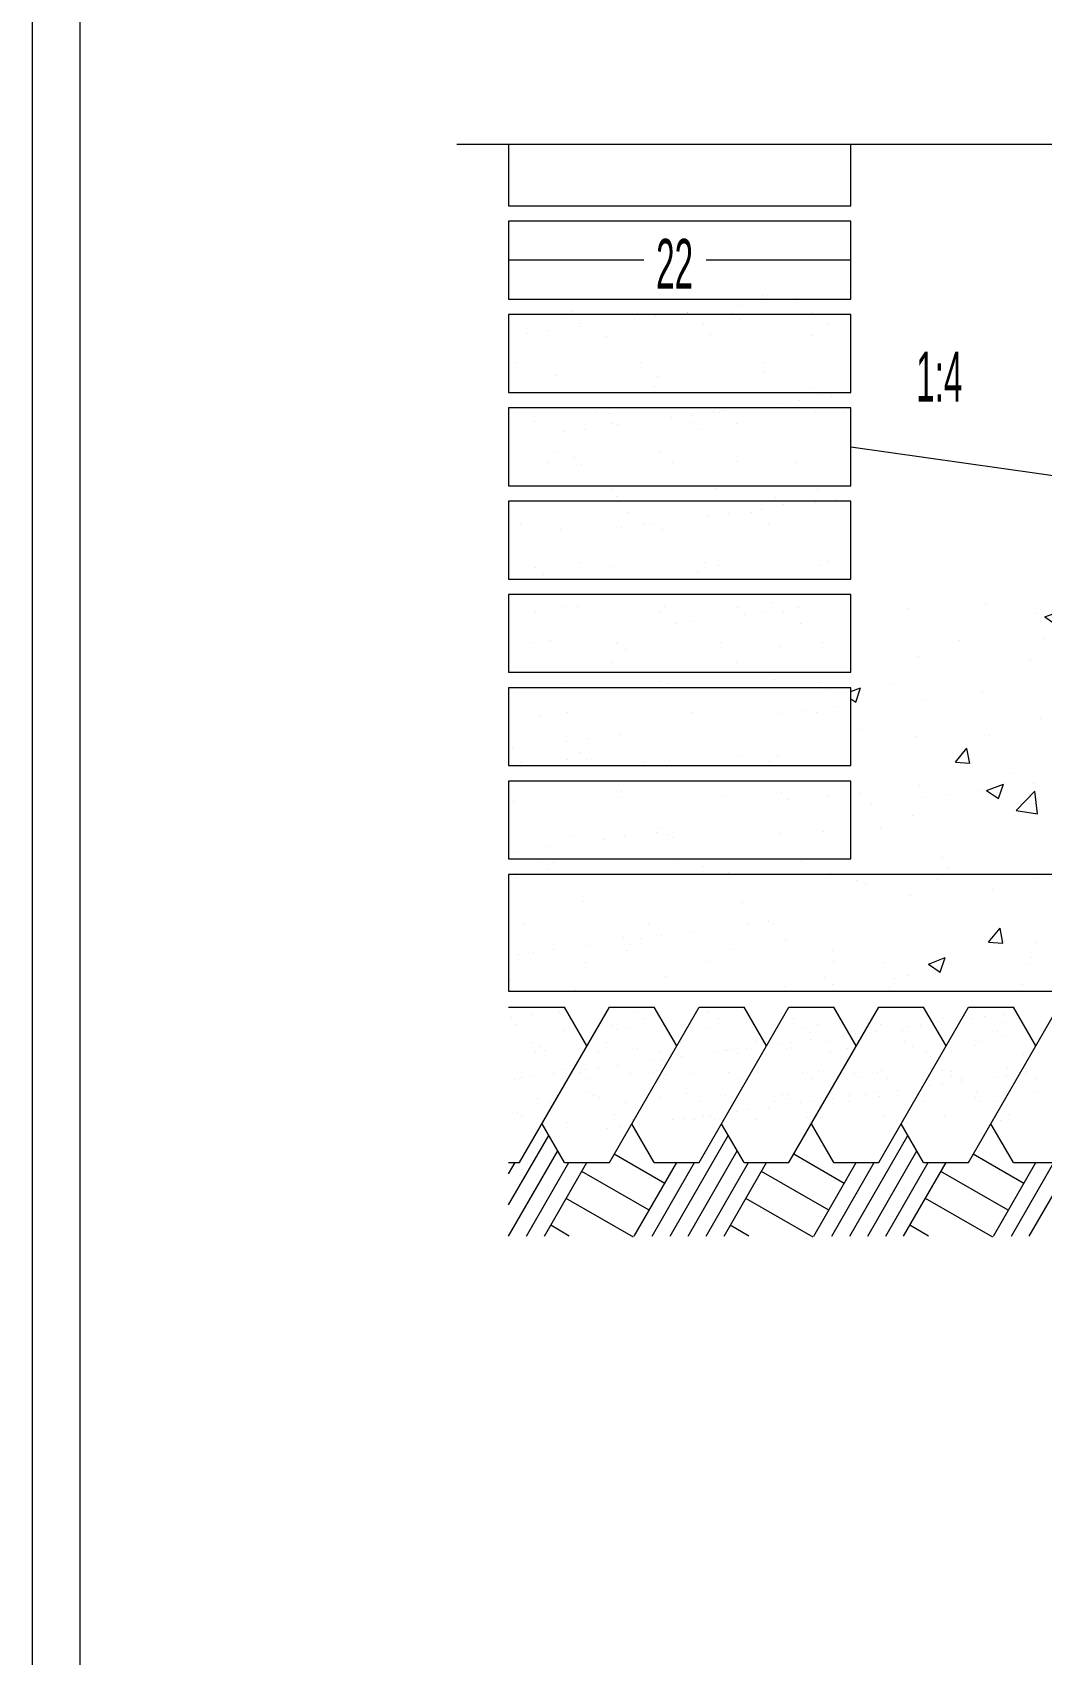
# Model space of a CAD drawing. Header units: millimetres. Extents: x 35860 to 71103, y -11298 to -8385.
# Drawn here: x 67960 to 68276, y -10282 to -9773 of the extents above; entities that cross this region are included whole.
import ezdxf

# ---------------------------------------------------------------- set-up
doc = ezdxf.new("R2010")
doc.units = ezdxf.units.MM
doc.header["$MEASUREMENT"] = 0
doc.layers.get('0').update_dxf_attribs({"lineweight": 15})
doc.layers.add('02', color=2, linetype='Continuous', lineweight=20)

# ---------------------------------------------------------------- blocks, each defined once
blk = doc.blocks.new('*X547')
at = {"color": 0}
for p, q in [((153.8249, 86.2748), (153.8249, 86.2748)), ((153.0807, 86.2554), (153.0807, 86.2554)), ((153.3365, 86.2542), (153.3365, 86.2542)), ((153.5557, 86.2393), (153.5557, 86.2393)), ((153.6066, 86.2639), (153.6066, 86.2639)), ((153.6077, 86.2462), (153.6077, 86.2462)), ((153.689, 86.2569), (153.689, 86.2569)), ((153.107, 86.2195), (153.107, 86.2195)), ((153.1309, 86.2231), (153.1309, 86.2231)), ((153.1492, 86.1926), (153.1492, 86.1926)), ((153.2865, 86.2039), (153.2865, 86.2039)), ((153.3386, 86.2107), (153.3386, 86.2107)), ((153.4184, 86.2201), (153.4184, 86.2201)), ((153.4199, 86.2214), (153.4199, 86.2214)), ((153.4606, 86.1932), (153.4606, 86.1932)), ((153.5311, 86.2197), (153.5311, 86.2197)), ((153.5495, 86.2028), (153.5495, 86.2028)), ((153.7298, 86.2206), (153.7298, 86.2206)), ((153.772, 86.1938), (153.772, 86.1938)), ((153.0173, 86.1685), (153.0173, 86.1685)), ((153.0694, 86.1753), (153.0694, 86.1753)), ((153.1507, 86.186), (153.1507, 86.186)), ((153.216, 86.1617), (153.216, 86.1617)), ((153.4777, 86.165), (153.4777, 86.165)), ((153.7335, 86.1638), (153.7335, 86.1638)), ((152.9896, 86.0954), (152.9896, 86.0954)), ((153.301, 86.0959), (153.301, 86.0959)), ((153.6124, 86.0965), (153.6124, 86.0965)), ((153.6129, 86.0713), (153.6129, 86.0713)), ((153.087, 86.0628), (153.087, 86.0628)), ((153.3359, 86.0353), (153.3359, 86.0353)), ((153.3428, 86.0615), (153.3428, 86.0615)), ((153.736, 86.0319), (153.736, 86.0319)), ((153.6479, 85.9926), (153.6479, 85.9926)), ((153.6999, 85.9994), (153.6999, 85.9994)), ((153.7545, 86.015), (153.7545, 86.015)), ((153.7812, 86.0101), (153.7812, 86.0101)), ((153.0353, 85.9475), (153.0353, 85.9475)), ((153.1878, 85.9691), (153.1878, 85.9691)), ((153.2223, 85.969), (153.2223, 85.969)), ((153.3787, 85.9571), (153.3787, 85.9571)), ((153.4308, 85.964), (153.4308, 85.964)), ((153.484, 85.9723), (153.484, 85.9723)), ((153.4992, 85.9697), (153.4992, 85.9697)), ((153.5121, 85.9747), (153.5121, 85.9747)), ((153.7398, 85.9711), (153.7398, 85.9711)), ((153.8106, 85.9702), (153.8106, 85.9702)), ((153.1095, 85.9217), (153.1095, 85.9217)), ((153.1616, 85.9285), (153.1616, 85.9285)), ((153.2299, 85.9422), (153.2299, 85.9422)), ((153.2429, 85.9392), (153.2429, 85.9392)), ((153.4354, 85.9441), (153.4354, 85.9441)), ((153.4539, 85.9272), (153.4539, 85.9272)), ((153.5413, 85.9428), (153.5413, 85.9428)), ((153.0933, 85.8701), (153.0933, 85.8701)), ((153.3491, 85.8689), (153.3491, 85.8689)), ((153.0703, 85.8449), (153.0703, 85.8449)), ((153.1348, 85.8563), (153.1348, 85.8563)), ((153.1532, 85.8394), (153.1532, 85.8394)), ((153.3817, 85.8455), (153.3817, 85.8455)), ((153.5409, 85.8475), (153.5409, 85.8475)), ((153.6931, 85.8461), (153.6931, 85.8461)), ((153.2286, 85.7763), (153.2286, 85.7763)), ((153.2402, 85.7597), (153.2402, 85.7597)), ((153.4903, 85.7797), (153.4903, 85.7797)), ((153.6404, 85.7563), (153.6404, 85.7563)), ((153.7401, 85.7458), (153.7401, 85.7458)), ((153.7461, 85.7784), (153.7461, 85.7784)), ((153.7921, 85.7526), (153.7921, 85.7526)), ((153.2685, 85.7187), (153.2685, 85.7187)), ((153.4709, 85.7103), (153.4709, 85.7103)), ((153.523, 85.7172), (153.523, 85.7172)), ((153.5799, 85.7192), (153.5799, 85.7192)), ((153.6043, 85.7279), (153.6043, 85.7279)), ((153.6588, 85.7394), (153.6588, 85.7394)), ((152.9993, 85.6912), (152.9993, 85.6912)), ((153.0996, 85.6774), (153.0996, 85.6774)), ((153.2538, 85.6818), (153.2538, 85.6818)), ((153.3107, 85.6918), (153.3107, 85.6918)), ((153.3351, 85.6925), (153.3351, 85.6925)), ((153.3554, 85.6762), (153.3554, 85.6762)), ((153.6221, 85.6924), (153.6221, 85.6924)), ((153.6255, 85.6859), (153.6255, 85.6859)), ((153.1511, 85.5945), (153.1511, 85.5945)), ((153.2349, 85.5836), (153.2349, 85.5836)), ((153.4625, 85.5951), (153.4625, 85.5951)), ((153.4966, 85.587), (153.4966, 85.587)), ((153.7524, 85.5858), (153.7524, 85.5858)), ((153.7739, 85.5957), (153.7739, 85.5957)), ((153.0392, 85.5807), (153.0392, 85.5807)), ((153.0576, 85.5639), (153.0576, 85.5639)), ((153.4452, 85.5719), (153.4452, 85.5719)), ((153.0379, 85.4677), (153.0379, 85.4677)), ((153.1059, 85.4847), (153.1059, 85.4847)), ((153.1446, 85.4841), (153.1446, 85.4841)), ((153.3493, 85.4683), (153.3493, 85.4683)), ((153.3617, 85.4835), (153.3617, 85.4835)), ((153.5447, 85.4807), (153.5447, 85.4807)), ((153.5631, 85.4636), (153.5631, 85.4636)), ((153.5632, 85.4638), (153.5632, 85.4638)), ((153.6152, 85.4704), (153.6152, 85.4704)), ((153.6318, 85.4932), (153.6318, 85.4932)), ((153.6607, 85.4688), (153.6607, 85.4688)), ((153.6965, 85.4811), (153.6965, 85.4811)), ((153.3914, 85.4414), (153.3914, 85.4414)), ((153.4273, 85.4457), (153.4273, 85.4457)), ((153.7029, 85.442), (153.7029, 85.442)), ((152.9711, 85.3812), (152.9711, 85.3812)), ((153.0248, 85.3927), (153.0248, 85.3927)), ((153.0768, 85.3995), (153.0768, 85.3995)), ((153.2412, 85.391), (153.2412, 85.391)), ((153.2441, 85.3929), (153.2441, 85.3929)), ((153.5029, 85.3943), (153.5029, 85.3943)), ((153.6502, 85.3841), (153.6502, 85.3841)), ((153.7587, 85.3931), (153.7587, 85.3931)), ((153.2318, 85.3441), (153.2318, 85.3441)), ((153.2626, 85.376), (153.2626, 85.376)), ((153.5433, 85.3447), (153.5433, 85.3447)), ((153.6381, 85.3005), (153.6381, 85.3005)), ((153.1122, 85.292), (153.1122, 85.292)), ((153.3496, 85.2963), (153.3496, 85.2963)), ((153.368, 85.2908), (153.368, 85.2908)), ((153.7497, 85.2929), (153.7497, 85.2929)), ((153.7681, 85.276), (153.7681, 85.276)), ((153.1186, 85.2173), (153.1186, 85.2173)), ((153.43, 85.2179), (153.43, 85.2179)), ((153.6553, 85.2168), (153.6553, 85.2168)), ((153.7074, 85.2236), (153.7074, 85.2236)), ((153.7415, 85.2184), (153.7415, 85.2184)), ((153.7887, 85.2343), (153.7887, 85.2343)), ((153.0489, 85.2086), (153.0489, 85.2086)), ((153.117, 85.1459), (153.117, 85.1459)), ((153.169, 85.1528), (153.169, 85.1528)), ((153.2503, 85.1635), (153.2503, 85.1635)), ((152.9811, 85.128), (152.9811, 85.128)), ((153.0012, 85.0931), (153.0012, 85.0931)), ((153.1185, 85.0994), (153.1185, 85.0994)), ((153.1485, 85.1173), (153.1485, 85.1173)), ((153.1669, 85.1005), (153.1669, 85.1005)), ((153.3126, 85.0937), (153.3126, 85.0937)), ((153.3743, 85.0981), (153.3743, 85.0981)), ((153.5545, 85.1085), (153.5545, 85.1085)), ((153.624, 85.0943), (153.624, 85.0943)), ((153.6444, 85.1079), (153.6444, 85.1079)), ((153.2539, 85.0207), (153.2539, 85.0207)), ((153.6541, 85.0173), (153.6541, 85.0173)), ((154.0687, 85.0123), (154.0687, 85.0123)), ((154.15, 85.023), (154.15, 85.023)), ((154.2859, 85.0409), (154.2859, 85.0409)), ((152.9837, 84.9959), (152.9837, 84.9959)), ((153.2537, 85.0056), (153.2537, 85.0056)), ((153.5155, 85.0089), (153.5155, 85.0089)), ((153.6725, 85.0004), (153.6725, 85.0004)), ((153.7713, 85.0077), (153.7713, 85.0077)), ((153.8809, 84.9876), (153.8809, 84.9876)), ((154.0167, 85.0054), (154.0167, 85.0054)), ((153.1248, 84.9067), (153.1248, 84.9067)), ((153.2092, 84.8991), (153.2092, 84.8991)), ((153.2612, 84.906), (153.2612, 84.906)), ((153.3425, 84.9167), (153.3425, 84.9167)), ((153.3534, 84.9295), (153.3534, 84.9295)), ((153.3719, 84.9126), (153.3719, 84.9126)), ((153.3806, 84.9054), (153.3806, 84.9054)), ((153.6507, 84.9152), (153.6507, 84.9152)), ((153.7595, 84.9207), (153.7595, 84.9207)), ((152.992, 84.8705), (152.992, 84.8705)), ((153.0733, 84.8813), (153.0733, 84.8813)), ((153.0528, 84.8418), (153.0528, 84.8418)), ((153.0713, 84.8249), (153.0713, 84.8249)), ((153.082, 84.8427), (153.082, 84.8427)), ((153.26, 84.8129), (153.26, 84.8129)), ((153.3934, 84.8433), (153.3934, 84.8433)), ((153.4589, 84.8329), (153.4589, 84.8329)), ((153.5218, 84.8162), (153.5218, 84.8162)), ((153.7048, 84.8439), (153.7048, 84.8439)), ((153.7776, 84.815), (153.7776, 84.815)), ((152.99, 84.8032), (152.99, 84.8032)), ((153.1583, 84.7452), (153.1583, 84.7452)), ((153.5584, 84.7417), (153.5584, 84.7417)), ((153.0109, 84.689), (153.0109, 84.689)), ((153.3223, 84.6896), (153.3223, 84.6896)), ((153.5705, 84.6878), (153.5705, 84.6878)), ((153.6226, 84.6946), (153.6226, 84.6946)), ((153.6337, 84.6902), (153.6337, 84.6902)), ((153.2578, 84.654), (153.2578, 84.654)), ((153.3014, 84.6524), (153.3014, 84.6524)), ((153.3534, 84.6592), (153.3534, 84.6592)), ((153.4347, 84.6699), (153.4347, 84.6699)), ((152.9963, 84.6105), (152.9963, 84.6105)), ((153.0322, 84.6169), (153.0322, 84.6169)), ((153.0842, 84.6238), (153.0842, 84.6238)), ((153.1655, 84.6345), (153.1655, 84.6345)), ((153.2663, 84.6202), (153.2663, 84.6202)), ((153.2762, 84.6371), (153.2762, 84.6371)), ((153.5281, 84.6236), (153.5281, 84.6236)), ((153.6638, 84.6451), (153.6638, 84.6451)), ((153.7839, 84.6223), (153.7839, 84.6223)), ((153.1627, 84.5923), (153.1627, 84.5923)), ((153.4741, 84.5929), (153.4741, 84.5929)), ((153.7855, 84.5935), (153.7855, 84.5935)), ((152.9756, 84.5493), (152.9756, 84.5493)), ((153.3632, 84.5573), (153.3632, 84.5573)), ((153.6633, 84.5298), (153.6633, 84.5298)), ((153.7634, 84.5539), (153.7634, 84.5539)), ((153.7818, 84.537), (153.7818, 84.537)), ((153.1374, 84.5213), (153.1374, 84.5213)), ((153.3932, 84.5201), (153.3932, 84.5201))]:
    blk.add_line(p, q, dxfattribs=at)
blk = doc.blocks.new('*X546')
at = {"color": 0}
for p, q in [((155.899, 85.5004), (155.899, 85.5004)), ((153.9747, 85.48), (153.9747, 85.48)), ((154.1666, 85.4882), (154.1666, 85.4882)), ((154.295, 85.4664), (154.295, 85.4664)), ((154.3154, 85.4576), (154.339, 85.4666)), ((154.3453, 85.4373), (154.3544, 85.4644)), ((154.3154, 85.4576), (154.3453, 85.4374)), ((155.7293, 85.3945), (155.7582, 85.429)), ((155.7652, 85.3913), (155.7583, 85.4289)), ((156.1491, 85.455), (156.1491, 85.455)), ((154.1012, 85.3994), (154.1012, 85.3994)), ((154.3109, 85.4035), (154.3109, 85.4035)), ((154.4215, 85.3858), (154.4215, 85.3858)), ((154.6282, 85.4085), (154.6282, 85.4085)), ((155.5762, 85.4123), (155.5762, 85.4123)), ((155.7293, 85.3945), (155.7652, 85.3914)), ((155.8375, 85.41), (155.8375, 85.41)), ((155.8965, 85.3988), (155.8965, 85.3988)), ((156.0847, 85.3583), (156.1315, 85.4071)), ((156.1382, 85.35), (156.1315, 85.4069)), ((153.9993, 85.3585), (153.9993, 85.3585)), ((154.2783, 85.3484), (154.2783, 85.3484)), ((155.3824, 85.3452), (155.3824, 85.3452)), ((155.5344, 85.3716), (155.5344, 85.3716)), ((156.04, 85.3615), (156.082, 85.3776)), ((156.04, 85.3615), (156.0698, 85.3413)), ((156.0699, 85.3412), (156.082, 85.3775)), ((156.0847, 85.3583), (156.1381, 85.3501)), ((156.1597, 85.3569), (156.1685, 85.3675)), ((156.1597, 85.3569), (156.1685, 85.3561)), ((154.3862, 85.3012), (154.3862, 85.3012)), ((155.7027, 85.3317), (155.7027, 85.3317)), ((156.023, 85.3182), (156.023, 85.3182)), ((156.1201, 85.3136), (156.1201, 85.3136)), ((153.8285, 85.2707), (153.8533, 85.2802)), ((153.8412, 85.2438), (153.8534, 85.28)), ((153.9284, 85.2884), (153.9284, 85.2884)), ((154.159, 85.2713), (154.159, 85.2713)), ((155.7411, 85.2637), (155.7411, 85.2637)), ((156.003, 85.2908), (156.003, 85.2908)), ((153.8285, 85.2524), (153.8411, 85.2439)), ((154.0088, 85.2515), (154.0088, 85.2515)), ((154.6117, 85.246), (154.6117, 85.246)), ((154.6736, 85.216), (154.7156, 85.2321)), ((154.6736, 85.216), (154.7034, 85.1959)), ((154.7035, 85.1957), (154.7156, 85.232)), ((155.5139, 85.2338), (155.5139, 85.2338)), ((155.6531, 85.2307), (155.6531, 85.2307)), ((156.1418, 85.2553), (156.1418, 85.2553)), ((153.8553, 85.175), (153.8553, 85.175)), ((154.3036, 85.2037), (154.3036, 85.2037)), ((155.3637, 85.214), (155.3637, 85.214)), ((155.5358, 85.1679), (155.5778, 85.1841)), ((155.5657, 85.1477), (155.5779, 85.1839)), ((155.8302, 85.2103), (155.8302, 85.2103)), ((153.992, 85.1587), (153.992, 85.1587)), ((154.1756, 85.1614), (154.1756, 85.1614)), ((154.4959, 85.1479), (154.4959, 85.1479)), ((154.7575, 85.1342), (154.7575, 85.1342)), ((155.3032, 85.1706), (155.3032, 85.1706)), ((155.5271, 85.1719), (155.5271, 85.1719)), ((155.5358, 85.1679), (155.5657, 85.1478)), ((156.1468, 85.159), (156.1468, 85.159)), ((154.0911, 85.0938), (154.12, 85.1283)), ((154.0911, 85.0938), (154.127, 85.0907)), ((154.1271, 85.0906), (154.1201, 85.1282)), ((154.6073, 85.1145), (154.6073, 85.1145)), ((155.2191, 85.1296), (155.2191, 85.1296)), ((155.4568, 85.1073), (155.4568, 85.1073)), ((155.7771, 85.0938), (155.7771, 85.0938)), ((155.7969, 85.0989), (155.7969, 85.0989)), ((156.1124, 85.0968), (156.1124, 85.0968)), ((154.2284, 85.0646), (154.2284, 85.0646)), ((154.5215, 85.0562), (154.5504, 85.0906)), ((154.5215, 85.0562), (154.5573, 85.053)), ((154.5574, 85.0529), (154.5505, 85.0905)), ((154.9518, 85.0185), (154.9808, 85.053)), ((154.9878, 85.0153), (154.9808, 85.0529)), ((155.9622, 85.077), (155.9622, 85.077)), ((156.0974, 85.0803), (156.0974, 85.0803)), ((156.1345, 85.0555), (156.1345, 85.0555)), ((153.8509, 85.0149), (153.8509, 85.0149)), ((154.0011, 85.0347), (154.0011, 85.0347)), ((154.1694, 85.0225), (154.2114, 85.0386)), ((154.1694, 85.0225), (154.1993, 85.0023)), ((154.1993, 85.0022), (154.2115, 85.0385)), ((154.2433, 84.9725), (154.29, 85.0212)), ((154.2967, 84.9641), (154.2901, 85.0211)), ((154.6034, 85.0505), (154.6034, 85.0505)), ((154.6044, 85.0462), (154.6044, 85.0462)), ((154.9518, 85.0185), (154.9877, 85.0154)), ((155.3822, 84.9809), (155.4111, 85.0153)), ((155.4181, 84.9776), (155.4112, 85.0152)), ((155.447, 85.0389), (155.447, 85.0389)), ((155.5833, 85.0271), (155.5833, 85.0271)), ((154.2433, 84.9725), (154.2966, 84.9642)), ((154.2535, 84.9904), (154.2535, 84.9904)), ((154.2963, 85.004), (154.2963, 85.004)), ((155.0317, 84.9744), (155.0737, 84.9905)), ((155.0317, 84.9744), (155.0615, 84.9543)), ((155.0616, 84.9542), (155.0738, 84.9904)), ((155.0971, 84.9788), (155.0971, 84.9788)), ((155.2059, 84.9774), (155.2059, 84.9774)), ((155.3561, 84.9972), (155.3561, 84.9972)), ((155.3822, 84.9809), (155.4181, 84.9777)), ((155.5198, 84.9721), (155.5198, 84.9721)), ((155.8125, 84.9432), (155.8415, 84.9777)), ((155.8229, 85.0106), (155.8229, 85.0106)), ((155.8485, 84.94), (155.8415, 84.9776)), ((153.9847, 84.959), (153.9847, 84.959)), ((155.8125, 84.9432), (155.8484, 84.9401)), ((155.894, 84.9264), (155.936, 84.9425)), ((155.9239, 84.9061), (155.9361, 84.9424)), ((153.9036, 84.9304), (153.9036, 84.9304)), ((154.5997, 84.8976), (154.5997, 84.8976)), ((154.7472, 84.9188), (154.7472, 84.9188)), ((154.8269, 84.9275), (154.8269, 84.9275)), ((154.8836, 84.8732), (154.9303, 84.9219)), ((154.937, 84.8648), (154.9304, 84.9218)), ((155.2118, 84.9299), (155.2118, 84.9299)), ((155.894, 84.9264), (155.9238, 84.9062)), ((154.0588, 84.8549), (154.0588, 84.8549)), ((154.3973, 84.8587), (154.3973, 84.8587)), ((154.4495, 84.8778), (154.4495, 84.8778)), ((154.8836, 84.8732), (154.937, 84.8649)), ((154.9001, 84.8849), (154.9001, 84.8849)), ((155.9546, 84.8601), (155.9546, 84.8601)), ((156.0261, 84.889), (156.0261, 84.889)), ((156.1272, 84.8558), (156.1272, 84.8558)), ((154.0705, 84.8279), (154.0705, 84.8279)), ((154.3791, 84.8413), (154.3791, 84.8413)), ((154.5971, 84.8465), (154.5971, 84.8465)), ((154.6994, 84.8278), (154.6994, 84.8278)), ((155.0197, 84.8143), (155.0197, 84.8143)), ((155.5239, 84.7739), (155.5707, 84.8226)), ((155.5774, 84.7655), (155.5707, 84.8225)), ((155.6761, 84.8289), (155.6761, 84.8289)), ((155.8044, 84.8403), (155.8044, 84.8403)), ((155.8156, 84.8108), (155.8156, 84.8108)), ((153.8433, 84.798), (153.8433, 84.798)), ((153.865, 84.7878), (153.865, 84.7878)), ((154.0473, 84.7986), (154.0473, 84.7986)), ((154.1853, 84.7743), (154.1853, 84.7743)), ((154.289, 84.8043), (154.289, 84.8043)), ((154.5276, 84.7809), (154.5696, 84.797)), ((154.5276, 84.7809), (154.5574, 84.7608)), ((154.5575, 84.7606), (154.5696, 84.7969)), ((155.3262, 84.7688), (155.3262, 84.7688)), ((155.34, 84.8007), (155.34, 84.8007)), ((155.4255, 84.7904), (155.4255, 84.7904)), ((155.5125, 84.7724), (155.5125, 84.7724)), ((155.5239, 84.7739), (155.5773, 84.7656)), ((155.6603, 84.7872), (155.6603, 84.7872)), ((155.9806, 84.7737), (155.9806, 84.7737)), ((153.9774, 84.7593), (153.9774, 84.7593)), ((154.5056, 84.7607), (154.5056, 84.7607)), ((154.8259, 84.7472), (154.8259, 84.7472)), ((155.048, 84.7408), (155.048, 84.7408)), ((155.1462, 84.7337), (155.1462, 84.7337)), ((155.1982, 84.7605), (155.1982, 84.7605)), ((155.2045, 84.7302), (155.2045, 84.7302)), ((155.3898, 84.7328), (155.4319, 84.749)), ((155.3898, 84.7328), (155.4197, 84.7127)), ((155.4198, 84.7126), (155.4319, 84.7488)), ((154.6691, 84.6909), (154.6691, 84.6909)), ((154.9763, 84.7088), (154.9763, 84.7088)), ((155.4665, 84.7201), (155.4665, 84.7201)), ((155.7868, 84.7066), (155.7868, 84.7066)), ((156.1071, 84.6931), (156.1071, 84.6931)), ((154.1744, 84.6425), (154.2033, 84.677)), ((154.2103, 84.6393), (154.2034, 84.6769)), ((154.4418, 84.661), (154.4418, 84.661)), ((154.5898, 84.6468), (154.5898, 84.6468)), ((154.6264, 84.6487), (154.6264, 84.6487)), ((154.8928, 84.6852), (154.8928, 84.6852)), ((156.024, 84.6534), (156.024, 84.6534)), ((156.1199, 84.6561), (156.1199, 84.6561)), ((156.1643, 84.6746), (156.1685, 84.679)), ((156.1643, 84.6746), (156.1685, 84.6739)), ((154.1744, 84.6425), (154.2102, 84.6394)), ((154.2916, 84.6412), (154.2916, 84.6412)), ((154.6047, 84.6049), (154.6337, 84.6393)), ((154.6407, 84.6016), (154.6337, 84.6392)), ((155.7967, 84.6235), (155.7967, 84.6235)), ((155.8083, 84.6111), (155.8083, 84.6111)), ((153.9127, 84.5913), (153.9127, 84.5913)), ((154.0234, 84.5874), (154.0654, 84.6035)), ((154.0234, 84.5874), (154.0533, 84.5672)), ((154.0533, 84.5671), (154.0655, 84.6034)), ((154.2765, 84.5887), (154.2765, 84.5887)), ((154.2817, 84.6045), (154.2817, 84.6045)), ((154.6047, 84.6049), (154.6406, 84.6017)), ((155.0351, 84.5672), (155.064, 84.6017)), ((155.0351, 84.5672), (155.0709, 84.5641)), ((155.071, 84.564), (155.0641, 84.6016)), ((155.5052, 84.5727), (155.5052, 84.5727)), ((155.6465, 84.6037), (155.6465, 84.6037)), ((153.9266, 84.5286), (153.9266, 84.5286)), ((153.9394, 84.5499), (153.9394, 84.5499)), ((153.9701, 84.5595), (153.9701, 84.5595)), ((154.2597, 84.5363), (154.2597, 84.5363)), ((154.8857, 84.5393), (154.9277, 84.5555)), ((154.8857, 84.5393), (154.9156, 84.5192)), ((154.9156, 84.5191), (154.9278, 84.5553)), ((155.0404, 84.5239), (155.0404, 84.5239)), ((155.1972, 84.5304), (155.1972, 84.5304)), ((155.2676, 84.5538), (155.2676, 84.5538)), ((155.4654, 84.5296), (155.4944, 84.564)), ((155.4654, 84.5296), (155.5013, 84.5264)), ((155.5014, 84.5263), (155.4944, 84.5639)), ((155.8958, 84.4919), (155.9247, 84.5264)), ((155.9317, 84.4886), (155.9248, 84.5263)), ((156.0013, 84.531), (156.0013, 84.531)), ((154.58, 84.5228), (154.58, 84.5228)), ((154.8855, 84.4854), (154.8855, 84.4854)), ((154.8902, 84.5041), (154.8902, 84.5041)), ((154.9003, 84.5093), (154.9003, 84.5093)), ((155.2206, 84.4957), (155.2206, 84.4957)), ((155.748, 84.4913), (155.79, 84.5074)), ((155.748, 84.4913), (155.7778, 84.4711)), ((155.7779, 84.471), (155.7901, 84.5073)), ((155.8958, 84.4919), (155.9317, 84.4888)), ((155.5409, 84.4822), (155.5409, 84.4822)), ((155.6514, 84.4709), (155.6514, 84.4709)), ((155.8612, 84.4687), (155.8612, 84.4687))]:
    blk.add_line(p, q, dxfattribs=at)
blk = doc.blocks.new('*X540')
at = {"color": 0}
for p, q in [((152.9781, 84.4544), (152.9781, 84.4544)), ((153.0268, 84.4609), (153.0268, 84.4609)), ((153.0987, 84.4655), (153.0987, 84.4655)), ((153.124, 84.4494), (153.124, 84.4494)), ((153.2855, 84.4658), (153.2855, 84.4658)), ((153.3109, 84.4497), (153.3109, 84.4497)), ((153.4724, 84.4662), (153.4724, 84.4662)), ((153.4977, 84.4501), (153.4977, 84.4501)), ((153.6845, 84.4504), (153.6845, 84.4504)), ((153.8714, 84.4507), (153.8714, 84.4507)), ((154.0582, 84.4511), (154.0582, 84.4511)), ((154.1327, 84.4511), (154.1327, 84.4511)), ((154.1639, 84.4552), (154.1639, 84.4552)), ((154.2127, 84.4616), (154.2127, 84.4616)), ((154.2451, 84.4514), (154.2451, 84.4514)), ((152.9904, 84.4355), (152.9904, 84.4355)), ((153.1106, 84.4217), (153.1106, 84.4217)), ((153.2305, 84.4335), (153.2305, 84.4335)), ((153.2415, 84.4234), (153.2415, 84.4234)), ((153.2726, 84.4275), (153.2726, 84.4275)), ((153.4297, 84.4295), (153.4297, 84.4295)), ((153.4741, 84.4282), (153.4741, 84.4282)), ((153.5832, 84.4288), (153.5832, 84.4288)), ((153.7142, 84.4261), (153.7142, 84.4261)), ((153.7252, 84.416), (153.7252, 84.416)), ((153.7452, 84.4347), (153.7452, 84.4347)), ((153.8097, 84.4086), (153.8097, 84.4086)), ((153.8409, 84.4127), (153.8409, 84.4127)), ((153.8897, 84.4191), (153.8897, 84.4191)), ((153.9023, 84.4367), (153.9023, 84.4367)), ((153.9578, 84.4208), (153.9578, 84.4208)), ((153.9712, 84.4298), (153.9712, 84.4298)), ((154.0024, 84.434), (154.0024, 84.434)), ((154.0512, 84.4404), (154.0512, 84.4404)), ((154.0558, 84.4359), (154.0558, 84.4359)), ((154.1979, 84.4188), (154.1979, 84.4188)), ((154.209, 84.4086), (154.209, 84.4086)), ((154.2178, 84.4418), (154.2178, 84.4418)), ((153.0282, 84.391), (153.0282, 84.391)), ((153.0382, 84.3662), (153.0382, 84.3662)), ((153.0501, 84.3808), (153.0501, 84.3808)), ((153.0612, 84.3707), (153.0612, 84.3707)), ((153.1953, 84.3682), (153.1953, 84.3682)), ((153.2151, 84.3913), (153.2151, 84.3913)), ((153.2937, 84.3755), (153.2937, 84.3755)), ((153.3488, 84.3675), (153.3488, 84.3675)), ((153.4019, 84.3917), (153.4019, 84.3917)), ((153.4867, 84.3661), (153.4867, 84.3661)), ((153.5108, 84.3733), (153.5108, 84.3733)), ((153.5179, 84.3702), (153.5179, 84.3702)), ((153.5338, 84.3735), (153.5338, 84.3735)), ((153.5449, 84.3633), (153.5449, 84.3633)), ((153.5667, 84.3766), (153.5667, 84.3766)), ((153.5888, 84.392), (153.5888, 84.392)), ((153.6482, 84.3873), (153.6482, 84.3873)), ((153.6679, 84.3753), (153.6679, 84.3753)), ((153.6794, 84.3914), (153.6794, 84.3914)), ((153.7282, 84.3978), (153.7282, 84.3978)), ((153.7756, 84.3924), (153.7756, 84.3924)), ((153.7774, 84.3682), (153.7774, 84.3682)), ((153.8214, 84.3746), (153.8214, 84.3746)), ((153.9625, 84.3927), (153.9625, 84.3927)), ((153.9834, 84.3804), (153.9834, 84.3804)), ((154.0175, 84.3661), (154.0175, 84.3661)), ((154.1405, 84.3824), (154.1405, 84.3824)), ((154.1493, 84.393), (154.1493, 84.393)), ((154.294, 84.3817), (154.294, 84.3817)), ((153.1134, 84.3229), (153.1134, 84.3229)), ((153.1636, 84.3235), (153.1636, 84.3235)), ((153.1949, 84.3276), (153.1949, 84.3276)), ((153.2437, 84.3341), (153.2437, 84.3341)), ((153.3252, 84.3448), (153.3252, 84.3448)), ((153.3534, 84.3208), (153.3534, 84.3208)), ((153.3564, 84.3489), (153.3564, 84.3489)), ((153.4052, 84.3553), (153.4052, 84.3553)), ((153.9061, 84.321), (153.9061, 84.321)), ((154.0286, 84.356), (154.0286, 84.356)), ((154.0596, 84.3203), (154.0596, 84.3203)), ((154.2216, 84.3261), (154.2216, 84.3261)), ((154.2612, 84.3608), (154.2612, 84.3608)), ((152.9856, 84.2988), (152.9856, 84.2988)), ((153.0021, 84.3023), (153.0021, 84.3023)), ((153.0334, 84.3064), (153.0334, 84.3064)), ((153.0822, 84.3128), (153.0822, 84.3128)), ((153.1144, 84.3061), (153.1144, 84.3061)), ((153.1472, 84.3152), (153.1472, 84.3152)), ((153.1725, 84.2991), (153.1725, 84.2991)), ((153.2764, 84.3119), (153.2764, 84.3119)), ((153.334, 84.3156), (153.334, 84.3156)), ((153.3593, 84.2995), (153.3593, 84.2995)), ((153.3645, 84.3107), (153.3645, 84.3107)), ((153.4335, 84.3139), (153.4335, 84.3139)), ((153.5209, 84.3159), (153.5209, 84.3159)), ((153.5462, 84.2998), (153.5462, 84.2998)), ((153.587, 84.3132), (153.587, 84.3132)), ((153.5971, 84.3155), (153.5971, 84.3155)), ((153.7077, 84.3163), (153.7077, 84.3163)), ((153.733, 84.3001), (153.733, 84.3001)), ((153.749, 84.319), (153.749, 84.319)), ((153.8372, 84.3134), (153.8372, 84.3134)), ((153.8482, 84.3033), (153.8482, 84.3033)), ((153.8946, 84.3166), (153.8946, 84.3166)), ((153.9199, 84.3005), (153.9199, 84.3005)), ((154.0265, 84.2818), (154.0265, 84.2818)), ((154.0577, 84.2859), (154.0577, 84.2859)), ((154.0808, 84.3081), (154.0808, 84.3081)), ((154.0814, 84.3169), (154.0814, 84.3169)), ((154.1065, 84.2923), (154.1065, 84.2923)), ((154.1067, 84.3008), (154.1067, 84.3008)), ((154.188, 84.303), (154.188, 84.303)), ((154.2192, 84.3071), (154.2192, 84.3071)), ((154.268, 84.3136), (154.268, 84.3136)), ((154.2682, 84.3173), (154.2682, 84.3173)), ((154.2936, 84.3012), (154.2936, 84.3012)), ((153.042, 84.2506), (153.042, 84.2506)), ((153.0767, 84.2408), (153.0767, 84.2408)), ((153.1731, 84.2681), (153.1731, 84.2681)), ((153.1841, 84.258), (153.1841, 84.258)), ((153.1991, 84.2526), (153.1991, 84.2526)), ((153.2635, 84.2411), (153.2635, 84.2411)), ((153.3526, 84.2518), (153.3526, 84.2518)), ((153.4167, 84.2628), (153.4167, 84.2628)), ((153.4504, 84.2414), (153.4504, 84.2414)), ((153.5146, 84.2577), (153.5146, 84.2577)), ((153.6372, 84.2418), (153.6372, 84.2418)), ((153.6568, 84.2608), (153.6568, 84.2608)), ((153.6679, 84.2506), (153.6679, 84.2506)), ((153.6717, 84.2597), (153.6717, 84.2597)), ((153.7035, 84.2392), (153.7035, 84.2392)), ((153.7347, 84.2434), (153.7347, 84.2434)), ((153.7835, 84.2498), (153.7835, 84.2498)), ((153.8241, 84.2421), (153.8241, 84.2421)), ((153.8252, 84.259), (153.8252, 84.259)), ((153.865, 84.2605), (153.865, 84.2605)), ((153.8962, 84.2646), (153.8962, 84.2646)), ((153.9004, 84.2555), (153.9004, 84.2555)), ((153.945, 84.271), (153.945, 84.271)), ((153.9872, 84.2648), (153.9872, 84.2648)), ((154.0109, 84.2425), (154.0109, 84.2425)), ((154.1405, 84.2534), (154.1405, 84.2534)), ((154.1443, 84.2668), (154.1443, 84.2668)), ((154.1516, 84.2433), (154.1516, 84.2433)), ((154.1978, 84.2428), (154.1978, 84.2428)), ((154.2977, 84.2661), (154.2977, 84.2661)), ((152.9927, 84.2155), (152.9927, 84.2155)), ((153.0038, 84.2053), (153.0038, 84.2053)), ((153.2363, 84.2102), (153.2363, 84.2102)), ((153.4117, 84.2008), (153.4117, 84.2008)), ((153.4373, 84.1983), (153.4373, 84.1983)), ((153.4605, 84.2073), (153.4605, 84.2073)), ((153.4764, 84.2081), (153.4764, 84.2081)), ((153.542, 84.218), (153.542, 84.218)), ((153.5732, 84.2221), (153.5732, 84.2221)), ((153.622, 84.2285), (153.622, 84.2285)), ((153.7201, 84.2028), (153.7201, 84.2028)), ((153.7528, 84.2034), (153.7528, 84.2034)), ((153.9099, 84.2054), (153.9099, 84.2054)), ((153.9601, 84.2007), (153.9601, 84.2007)), ((154.0633, 84.2047), (154.0633, 84.2047)), ((154.2254, 84.2105), (154.2254, 84.2105)), ((153.1182, 84.1905), (153.1182, 84.1905)), ((153.219, 84.1755), (153.219, 84.1755)), ((153.2502, 84.1796), (153.2502, 84.1796)), ((153.2802, 84.1963), (153.2802, 84.1963)), ((153.299, 84.186), (153.299, 84.186)), ((153.3805, 84.1967), (153.3805, 84.1967)), ((153.4875, 84.198), (153.4875, 84.198)), ((153.5907, 84.1976), (153.5907, 84.1976)), ((153.9712, 84.1906), (153.9712, 84.1906)), ((154.2038, 84.1954), (154.2038, 84.1954))]:
    blk.add_line(p, q, dxfattribs=at)

msp = doc.modelspace()

# ---------------------------------------------------------------- linework, layer by layer
at = {"layer": '02'}
for p, q in [((68093.18, -9808.24), (68637.41, -9808.24)), ((68151.85, -9844.65), (68109.41, -9844.65)), ((68216.66, -9844.65), (68171.37, -9844.65)), ((68216.66, -9903.15), (68324.3, -9918.38)), ((68109.41, -10078.75), (68126.94, -10078.75)), ((68112.87, -10127.5), (68141.01, -10078.75)), ((68133.97, -10090.93), (68126.94, -10078.75)), ((68141.01, -10127.5), (68169.16, -10078.75)), ((68141.01, -10078.75), (68155.08, -10078.75)), ((68162.12, -10090.93), (68155.08, -10078.75)), ((68169.16, -10078.75), (68183.23, -10078.75)), ((68169.16, -10127.5), (68197.3, -10078.75)), ((68190.27, -10090.93), (68183.23, -10078.75)), ((68197.3, -10127.5), (68225.45, -10078.75)), ((68197.3, -10078.75), (68211.38, -10078.75)), ((68218.41, -10090.93), (68211.38, -10078.75)), ((68225.45, -10127.5), (68253.59, -10078.75)), ((68225.45, -10078.75), (68239.52, -10078.75)), ((68246.56, -10090.93), (68239.52, -10078.75)), ((68253.59, -10127.5), (68281.74, -10078.75)), ((68253.59, -10078.75), (68267.67, -10078.75)), ((68274.7, -10090.93), (68267.67, -10078.75)), ((68126.94, -10127.5), (68119.9, -10115.31)), ((68155.08, -10127.5), (68148.05, -10115.31)), ((68183.23, -10127.5), (68176.19, -10115.31)), ((68211.38, -10127.5), (68204.34, -10115.31)), ((68239.52, -10127.5), (68232.49, -10115.31)), ((68267.67, -10127.5), (68260.63, -10115.31)), ((68109.41, -10140.79), (68122.01, -10118.97)), ((68160.08, -10150.54), (68178.3, -10118.97)), ((68216.37, -10150.54), (68234.6, -10118.97)), ((68272.66, -10150.54), (68290.89, -10118.97)), ((68109.41, -10150.54), (68124.83, -10123.84)), ((68109.41, -10131.04), (68111.46, -10127.5)), ((68109.41, -10127.5), (68112.87, -10127.5)), ((68115.04, -10150.54), (68128.35, -10127.5)), ((68120.67, -10150.54), (68133.97, -10127.5)), ((68126.94, -10127.5), (68141.01, -10127.5)), ((68158.35, -10134.03), (68142.52, -10124.89)), ((68148.82, -10150.54), (68162.12, -10127.5)), ((68154.45, -10150.54), (68167.75, -10127.5)), ((68155.08, -10127.5), (68169.16, -10127.5)), ((68165.7, -10150.54), (68181.12, -10123.84)), ((68171.33, -10150.54), (68184.64, -10127.5)), ((68176.96, -10150.54), (68190.27, -10127.5)), ((68183.23, -10127.5), (68197.3, -10127.5)), ((68214.64, -10134.03), (68198.81, -10124.89)), ((68205.11, -10150.54), (68218.41, -10127.5)), ((68210.74, -10150.54), (68224.04, -10127.5)), ((68211.38, -10127.5), (68225.45, -10127.5)), ((68222, -10150.54), (68237.41, -10123.84)), ((68227.63, -10150.54), (68240.93, -10127.5)), ((68233.25, -10150.54), (68246.56, -10127.5)), ((68239.52, -10127.5), (68253.59, -10127.5)), ((68270.93, -10134.03), (68255.1, -10124.89)), ((68261.4, -10150.54), (68274.7, -10127.5)), ((68267.03, -10150.54), (68280.33, -10127.5)), ((68267.67, -10127.5), (68281.74, -10127.5)), ((68153.47, -10142.47), (68132.37, -10130.28)), ((68209.77, -10142.47), (68188.66, -10130.28)), ((68266.06, -10142.47), (68244.95, -10130.28)), ((68148.6, -10150.92), (68127.49, -10138.73)), ((68204.89, -10150.92), (68183.78, -10138.73)), ((68261.18, -10150.92), (68240.07, -10138.73)), ((68128.45, -10150.54), (68122.62, -10147.17)), ((68184.74, -10150.54), (68178.91, -10147.17)), ((68241.03, -10150.54), (68235.2, -10147.17))]:
    msp.add_line(p, q, dxfattribs=at)
for points in [[(67960.15, -9264.83), (69454.8, -9264.83), (69454.8, -11297.83), (67960.15, -11297.83)], [(67975.15, -9279.83), (69439.8, -9279.83), (69439.8, -11282.83), (67975.15, -11282.83)], [(68109.41, -9832.46), (68109.41, -9856.84), (68216.66, -9856.84), (68216.66, -9832.46)], [(68109.41, -9861.71), (68109.41, -9886.09), (68216.66, -9886.09), (68216.66, -9861.71)], [(68109.41, -9890.96), (68109.41, -9915.34), (68216.66, -9915.34), (68216.66, -9890.96)], [(68109.41, -9920.21), (68109.41, -9944.59), (68216.66, -9944.59), (68216.66, -9920.21)], [(68109.41, -9949.46), (68109.41, -9973.84), (68216.66, -9973.84), (68216.66, -9949.46)], [(68109.41, -9978.71), (68109.41, -10003.09), (68216.66, -10003.09), (68216.66, -9978.71)], [(68109.41, -10007.96), (68109.41, -10032.34), (68216.66, -10032.34), (68216.66, -10007.96)], [(68109.41, -10037.21), (68109.41, -10073.78), (68616.41, -10073.78), (68616.41, -10037.21)]]:
    msp.add_lwpolyline(points, close=True, dxfattribs=at)
msp.add_lwpolyline([(68109.41, -9808.24), (68109.41, -9827.59), (68216.66, -9827.59), (68216.66, -9808.24)], dxfattribs=at)

# ---------------------------------------------------------------- block references
at = {"layer": '02', "xscale": 125, "yscale": 125, "zscale": 125}
for name in ['*X547', '*X546', '*X540']:
    msp.add_blockref(name, (48988.1, -20638.69), dxfattribs=at)

# ---------------------------------------------------------------- texts
at = {"layer": '02', "width": 0.5}
for s, p in [('22', (68155.66, -9853.6)), ('1:4', (68237.2, -9888.95))]:
    msp.add_text(s, height=15.6, dxfattribs=at).set_placement(p)

doc.saveas('drawing.dxf')
